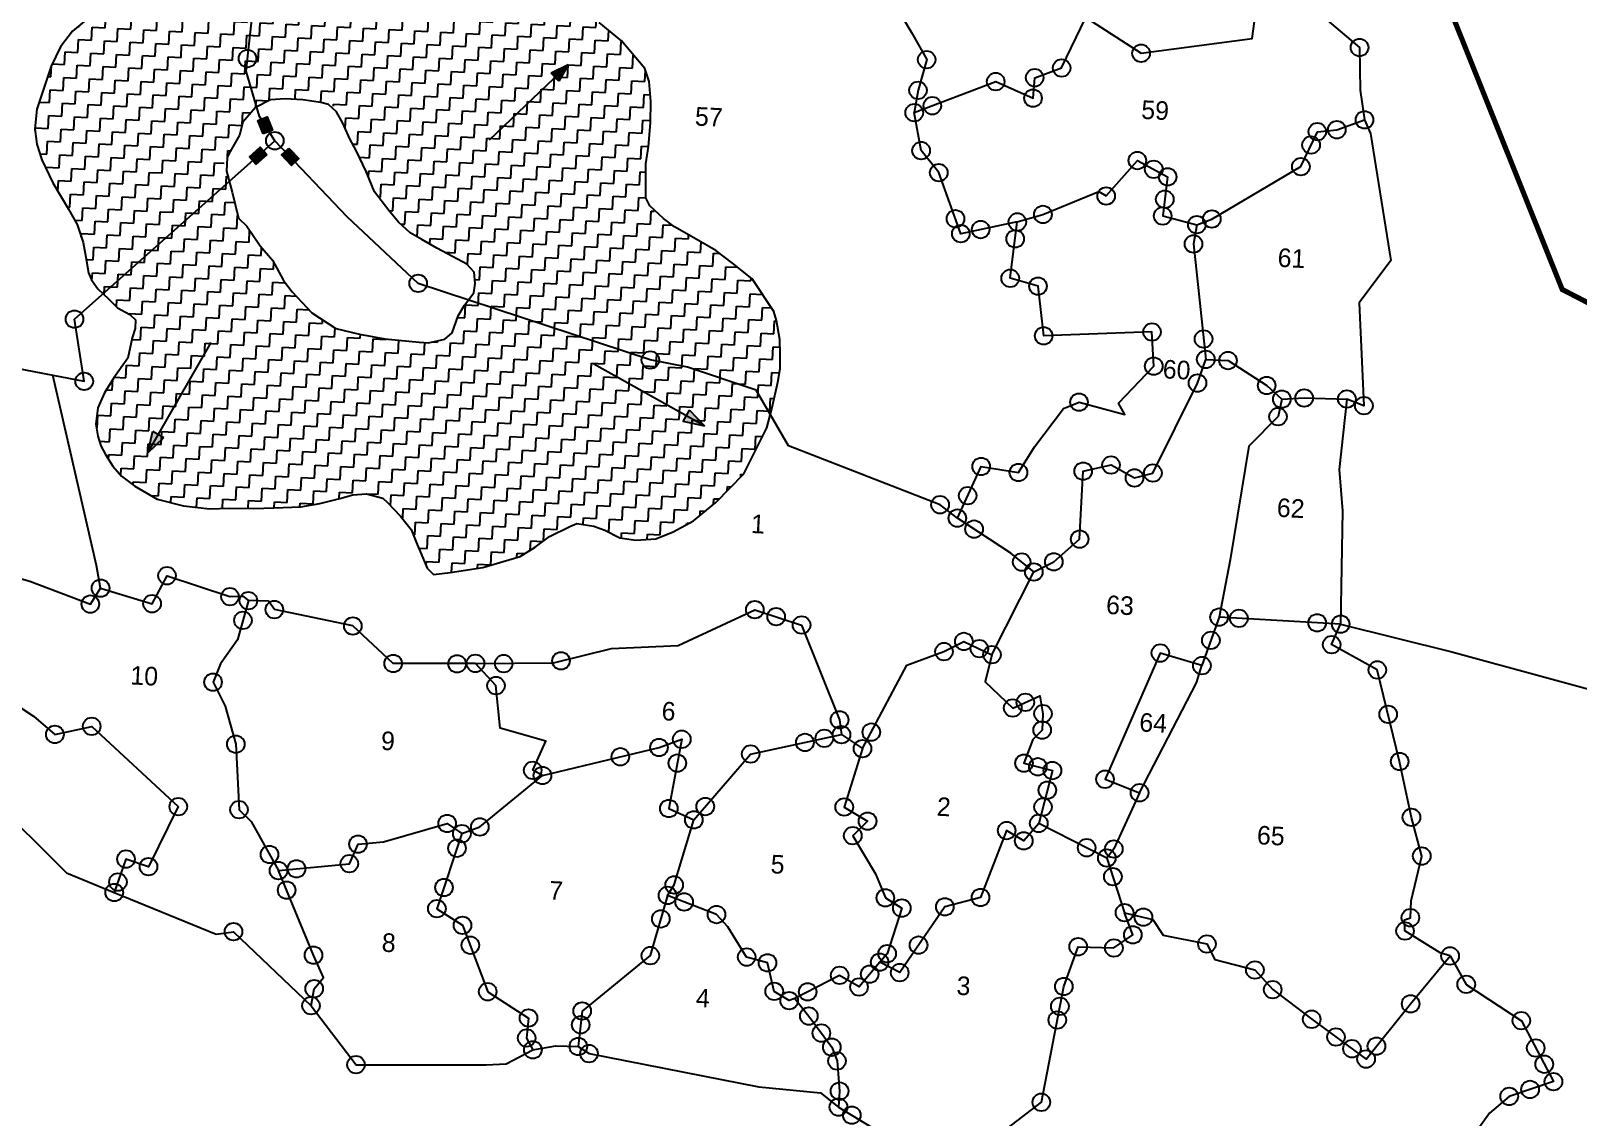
# Model space of a CAD drawing. Header units: metres. Extents: x 284596 to 289983, y 2096119 to 2098982.
# Drawn here: x 285889 to 286500, y 2097691 to 2098120 of the extents above; entities that cross this region are included whole.
import ezdxf
from ezdxf.enums import TextEntityAlignment as Align

# ---------------------------------------------------------------- set-up
doc = ezdxf.new("R2010")
doc.units = ezdxf.units.M
doc.header["$MEASUREMENT"] = 0
doc.linetypes.add('DASHDOT', pattern=[1, 0.5, -0.25, 0, -0.25])
for name, color, linetype in [('POLY_HATCH', 12, 'Continuous'), ('POLY_PARCEL', 6, 'Continuous'), ('POLY_WATER', 4, 'Continuous'), ('SYM_ARROW', 1, 'Continuous'), ('SYM_STONE', 1, 'Continuous'), ('TEXT_PARCEL', 7, 'Continuous'), ('V_BOUND_STREAM_LINE', 7, 'DASHDOT')]:
    doc.layers.add(name, color=color, linetype=linetype)
doc.styles.add('TEXT_MAP', font='KRDEV050.TTF', dxfattribs={"height": 1.8})

# ---------------------------------------------------------------- blocks, each defined once
blk = doc.blocks.new('STONE')
blk.add_circle((0, 0), 0.851)
blk = doc.blocks.new('STONESQUAREFILLED')
blk.add_hatch(color=256).paths.add_polyline_path([(0.7, -0.48), (0.7, 0.48), (-0.7, 0.48), (-0.7, -0.48)])
blk.add_lwpolyline([(-0.7, 0.48), (0.7, 0.48), (0.7, -0.48), (-0.7, -0.48)], close=True)
blk = doc.blocks.new('ARROWASPECT')
h = blk.add_hatch(color=256)
h.paths.add_polyline_path([(2.85, -2.85), (3.72, -1.98), (0, 0)])
h.paths.add_polyline_path([(0, 0), (1.98, -3.72), (2.85, -2.85)])
for points in [[(0, 0), (17.15, -17.15)], [(0, 0), (1.98, -3.72)], [(0, 0), (3.72, -1.98)], [(3.72, -1.98), (1.98, -3.72)]]:
    blk.add_lwpolyline(points)

msp = doc.modelspace()

# ---------------------------------------------------------------- hatches: boundary and pattern name
at = {"layer": 'POLY_HATCH'}
h = msp.add_hatch(dxfattribs=at)
h.set_pattern_fill('ZIGZAG', color=256, scale=40.779795, angle=-2.9511, style=0)
h.set_pattern_definition([(357.0489, (284524.852, 2097228.0404), (5.353151, 4.828278), [5.097474, -5.097474]), (87.0489, (284529.943, 2097227.778), (-4.828278, 5.353151), [5.097474, -5.097474])])
h.paths.add_polyline_path([(286041.2, 2098149.48), (286039.55, 2098157.01), (286039.65, 2098165.47), (286038.56, 2098170.6), (286036.74, 2098174.76), (286031.85, 2098178.39), (286027.21, 2098180.32), (286017.15, 2098182.2), (286003.78, 2098185.59), (286000.05, 2098185.45), (285992.62, 2098185.83), (285973.1, 2098174.99), (285962.6, 2098168.42), (285958.63, 2098163.55), (285952.98, 2098159.1), (285948.9, 2098152.21), (285941.71, 2098144.11), (285934.58, 2098137.04), (285927.95, 2098133.31), (285919.26, 2098129.02), (285911.59, 2098124.68), (285905.57, 2098119.58), (285900.85, 2098113.39), (285897.07, 2098105.8), (285894.26, 2098097.14), (285891.46, 2098088.82), (285890.72, 2098081.08), (285891.42, 2098074.95), (285893.47, 2098068.75), (285897.75, 2098059.73), (285907.27, 2098043.72), (285909.73, 2098036.09), (285910.79, 2098030.29), (285911.83, 2098024.14), (285913.04, 2098021.37), (285915.57, 2098017.85), (285923.91, 2098010.03), (285930.56, 2098006.5), (285930.33, 2098002.2), (285929.13, 2097998.54), (285927.36, 2097990.51), (285921.88, 2097982.66), (285918.19, 2097976.76), (285915.51, 2097970.81), (285914.84, 2097964.41), (285915.61, 2097959.63), (285916.77, 2097955.85), (285918.62, 2097952.37), (285921.44, 2097947.82), (285924.96, 2097943.92), (285930.17, 2097939.93), (285939.05, 2097934.73), (285949.41, 2097932.16), (285959.84, 2097930.95), (285967.64, 2097931.22), (285977.12, 2097931.07), (285985.26, 2097931.33), (285995.78, 2097931.81), (286003.29, 2097933.11), (286011.18, 2097935.07), (286019.73, 2097937.44), (286028.41, 2097935.14), (286038.62, 2097924.53), (286041.74, 2097916.91), (286042.95, 2097914.14), (286045.66, 2097907.57), (286048.24, 2097905.07), (286054.71, 2097905.75), (286067.68, 2097907.79), (286082.46, 2097912.1), (286088.41, 2097915.86), (286094.04, 2097919.97), (286104.54, 2097925.21), (286113.26, 2097923.88), (286121.78, 2097919.56), (286128.16, 2097918.55), (286135.98, 2097919.16), (286142.89, 2097921.85), (286150.9, 2097926.18), (286159.75, 2097933.51), (286170.82, 2097944.78), (286179.89, 2097962.93), (286181.99, 2097970.95), (286184.2, 2097980.99), (286185.16, 2097986.35), (286185.11, 2097992.11), (286185.07, 2097997.87), (286183.77, 2098005.38), (286182.59, 2098008.83), (286174.12, 2098021.79), (286166.31, 2098027.94), (286159.8, 2098033.02), (286151.9, 2098037.49), (286143.35, 2098042.33), (286134.23, 2098049.36), (286132.09, 2098053.74), (286132.03, 2098059.16), (286132.11, 2098067.28), (286133.13, 2098074), (286133.95, 2098083.43), (286134.05, 2098091.89), (286133.44, 2098099.7), (286131.67, 2098104.87), (286122.42, 2098115.84), (286113.65, 2098123.06), (286107.48, 2098128.12), (286100.15, 2098130.53), (286093.13, 2098132.25), (286086.36, 2098132.26), (286076.51, 2098130.06), (286069.99, 2098130.05), (286061.8, 2098130.1), (286050.07, 2098137.07), (286045.63, 2098143.5)])
h.paths.add_polyline_path([(286008.64, 2098090.13), (286012.39, 2098083.27), (286015.12, 2098077.03), (286017.59, 2098072.51), (286021.56, 2098064.18), (286024.88, 2098056.22), (286030.59, 2098048.82), (286034.42, 2098044.22), (286038.94, 2098039.93), (286043.54, 2098037.32), (286049.46, 2098033.97), (286055.72, 2098030.6), (286064.03, 2098026.15), (286064.92, 2098017.36), (286060.49, 2098011.4), (286057.9, 2098007.13), (286054.77, 2097998.36), (286045.58, 2097996.44), (286028.99, 2097998.13), (286018.93, 2098000), (286009.56, 2098002.18), (286000.07, 2098008.42), (285989.98, 2098019.13), (285984.55, 2098029.19), (285979.76, 2098034.85), (285974.4, 2098042.58), (285971.18, 2098045.79), (285968.66, 2098056.07), (285965.52, 2098067.4), (285967.79, 2098072.03), (285971.52, 2098078.6), (285972.79, 2098083.62), (285977.83, 2098089.45), (285983.75, 2098092.53), (285989.52, 2098092.91), (286000.67, 2098092.33)], flags=16)

# ---------------------------------------------------------------- linework, layer by layer
msp.add_lwpolyline([(285911.59, 2098124.68), (285905.57, 2098119.58), (285900.85, 2098113.39), (285897.07, 2098105.8), (285894.26, 2098097.14), (285891.46, 2098088.82), (285890.72, 2098081.08), (285891.42, 2098074.95), (285893.47, 2098068.75), (285897.75, 2098059.73), (285903.98, 2098049.25), (285907.4, 2098043.32), (285909.73, 2098036.09), (285910.79, 2098030.29), (285911.83, 2098024.14), (285913.04, 2098021.37), (285915.57, 2098017.85), (285919.76, 2098013.91), (285923.3, 2098010.35), (285928.25, 2098007.72), (285930.51, 2098005.57), (285930.33, 2098002.2), (285929.13, 2097998.54), (285927.36, 2097990.51), (285921.88, 2097982.66), (285918.19, 2097976.76), (285915.51, 2097970.81), (285914.84, 2097964.41), (285915.61, 2097959.63), (285916.77, 2097955.85), (285918.62, 2097952.37), (285921.44, 2097947.82), (285924.96, 2097943.92), (285930.17, 2097939.93), (285939.05, 2097934.73), (285949.41, 2097932.16), (285959.84, 2097930.95), (285967.64, 2097931.22), (285977.12, 2097931.07), (285985.26, 2097931.33), (285995.78, 2097931.81), (286003.29, 2097933.11), (286011.18, 2097935.07), (286016.34, 2097936.5), (286021.77, 2097936.9), (286028.12, 2097935.22), (286030.06, 2097933.42), (286035.2, 2097928.08), (286039.33, 2097922.79), (286041.74, 2097916.91), (286042.95, 2097914.14), (286045.66, 2097907.57), (286048.24, 2097905.07), (286054.71, 2097905.75), (286067.68, 2097907.79), (286082.46, 2097912.1), (286088.41, 2097915.86), (286094.04, 2097919.97), (286102.03, 2097923.96), (286104.8, 2097925.17), (286111.52, 2097924.15), (286115.84, 2097922.57), (286121.78, 2097919.56), (286128.16, 2097918.55), (286135.98, 2097919.16), (286142.89, 2097921.85), (286150.9, 2097926.18), (286159.75, 2097933.51), (286170.82, 2097944.78), (286179.89, 2097962.93), (286181.99, 2097970.95), (286184.2, 2097980.99), (286185.16, 2097986.35), (286185.11, 2097992.11), (286185.07, 2097997.87), (286183.77, 2098005.38), (286182.59, 2098008.83), (286174.12, 2098021.79), (286166.31, 2098027.94), (286159.8, 2098033.02), (286151.9, 2098037.49), (286143.35, 2098042.33), (286139.11, 2098045.59), (286133.62, 2098050.62), (286132.09, 2098053.74), (286132.03, 2098059.16), (286132.11, 2098067.28), (286133.13, 2098074), (286133.95, 2098083.43), (286134.05, 2098091.89), (286133.44, 2098099.7), (286131.67, 2098104.87), (286122.42, 2098115.84), (286113.65, 2098123.06)], dxfattribs=at)
msp.add_lwpolyline([(285996.62, 2098092.54), (285989.52, 2098092.91), (285983.75, 2098092.53), (285977.83, 2098089.45), (285972.79, 2098083.62), (285971.52, 2098078.6), (285967.79, 2098072.03), (285966.66, 2098069.72), (285966.38, 2098064.31), (285968.66, 2098056.07), (285971.18, 2098045.79), (285974.4, 2098042.58), (285979.76, 2098034.85), (285984.55, 2098029.19), (285988.87, 2098021.18), (285992.36, 2098016.6), (286000.07, 2098008.42), (286009.56, 2098002.18), (286018.93, 2098000), (286028.99, 2097998.13), (286042.47, 2097996.76), (286046.18, 2097996.57), (286052.68, 2097997.92), (286055.53, 2098000.48), (286057.9, 2098007.13), (286060.49, 2098011.4), (286064.13, 2098016.29), (286064.66, 2098019.98), (286064.21, 2098024.41), (286061.33, 2098027.6), (286055.72, 2098030.6), (286049.46, 2098033.97), (286043.54, 2098037.32), (286038.94, 2098039.93), (286034.42, 2098044.22), (286030.59, 2098048.82), (286024.88, 2098056.22), (286021.56, 2098064.18), (286017.59, 2098072.51), (286015.12, 2098077.03), (286012.39, 2098083.27), (286009.91, 2098087.79), (286006.68, 2098090.67), (286003.67, 2098091.5)], close=True, dxfattribs=at)
at = {"layer": 'POLY_PARCEL'}
for points in [[(286204.85, 2098204.76), (286200.96, 2098174.34), (286193.77, 2098174.48), (286194.42, 2098151.02), (286210.55, 2098130.93), (286230.04, 2098130.85), (286237.1, 2098119.12), (286243.04, 2098108.38), (286239.63, 2098096.26), (286238.13, 2098087.44)], [(286238.13, 2098087.44), (286270.32, 2098099.7), (286285.07, 2098093.14), (286285.72, 2098101.22), (286296.36, 2098105.08), (286305.97, 2098125), (286327.76, 2098110.89), (286371.69, 2098116.74), (286373.54, 2098130.1), (286385.05, 2098137.81)], [(285985.5, 2098076.34), (285979.49, 2098085.93), (285974.15, 2098103.83), (285977.13, 2098130.13)], [(285830.84, 2098118.66), (285833.44, 2098101.59), (285857.34, 2097991.47), (285897.79, 2097983.71)], [(286278.84, 2098044.27), (286256.55, 2098039.62), (286247.82, 2098063.74), (286240.84, 2098072.45), (286238.13, 2098087.44)], [(286349.79, 2098043.17), (286355.71, 2098045.42), (286390.89, 2098066.11), (286397.4, 2098079.92), (286405.1, 2098080.68), (286416.03, 2098084.59)], [(285897.79, 2097983.71), (285910.19, 2097981.33), (285906.36, 2098005.88), (285985.5, 2098076.34)], [(286255.16, 2097927.29), (286248.33, 2097932.58), (286188.49, 2097955.85), (286175.7, 2097977.85), (286148.55, 2097986.91), (286133.85, 2097989.75), (286042.12, 2098020), (286014.12, 2098046.33), (285985.5, 2098076.34)], [(286278.84, 2098044.27), (286288.97, 2098047.23), (286311.02, 2098056.3), (286313.94, 2098054.53), (286326.27, 2098068.51), (286338.24, 2098062.09), (286336.28, 2098046.65), (286349.79, 2098043.17)], [(286255.16, 2097927.29), (286264.57, 2097947.68), (286279.29, 2097945.3), (286285.62, 2097955.41), (286297.08, 2097970.6), (286303.24, 2097973.07), (286321.32, 2097968.19), (286318.77, 2097972.73), (286332.75, 2097987.32), (286332.05, 2098000.81), (286289.27, 2097999.3), (286287.03, 2098018.91), (286276.06, 2098022.02), (286278.84, 2098044.27)], [(286349.79, 2098043.17), (286348.47, 2098035.58), (286353.31, 2097989.97)], [(286285.39, 2097906.01), (286293.26, 2097910.02), (286303.47, 2097919), (286304.85, 2097945.84), (286315.88, 2097948.29), (286325.13, 2097943.17), (286332.43, 2097945.11), (286350.04, 2097980.63), (286353.31, 2097989.97)], [(286353.31, 2097989.97), (286362.1, 2097989.52), (286377.37, 2097979.68), (286383.36, 2097974.27)], [(285916.66, 2097899.62), (285915.01, 2097908.64), (285897.79, 2097983.71)], [(286383.36, 2097974.27), (286381.85, 2097967.39), (286370.34, 2097955.69), (286362.92, 2097910.83), (286358.58, 2097888.19)], [(286383.36, 2097974.27), (286392.2, 2097974.74), (286409.07, 2097974.32)], [(286285.39, 2097906.01), (286276.26, 2097913.44), (286255.16, 2097927.29)], [(285879.34, 2097905.02), (285888.73, 2097902.45), (285912.62, 2097893.33), (285916.66, 2097899.62)], [(285916.66, 2097899.62), (285937, 2097893.47), (285942.91, 2097904.53), (285967.78, 2097896.29), (285972.89, 2097896.49), (285975.05, 2097894.71)], [(286268.84, 2097873.36), (286285.39, 2097906.01)], [(285864.57, 2097896.99), (285850.65, 2097875.19), (285890.15, 2097849.02), (285898.6, 2097841.86), (285913.15, 2097845.05), (285947.35, 2097813.34), (285935.59, 2097789.61), (285926.69, 2097792.62), (285922.06, 2097779.43)], [(285975.05, 2097894.71), (285970.76, 2097879.16), (285964.01, 2097869.76), (285961.09, 2097862.49), (285965.93, 2097852.96), (285970.07, 2097837.99), (285971.36, 2097812.14), (285976.12, 2097807.43), (285986.95, 2097788.08)], [(286064.74, 2097869.91), (286032.28, 2097869.86), (286016.3, 2097884.7), (285985.31, 2097891.17), (285982.93, 2097894.54), (285975.05, 2097894.71)], [(286064.74, 2097869.91), (286095.59, 2097870.2), (286118.55, 2097875.73), (286144.85, 2097877.01), (286144.85, 2097877.01), (286175.13, 2097891.13), (286193.62, 2097885.07), (286208.63, 2097847.64), (286209.39, 2097841.77)], [(286358.58, 2097888.19), (286351.79, 2097869.05)], [(286406.6, 2097885.42), (286358.58, 2097888.19)], [(286449.83, 2097754.38), (286445.97, 2097755.62), (286432.02, 2097764.23), (286431.78, 2097768.65), (286434.15, 2097769.46), (286434.49, 2097776.17), (286438.65, 2097793.81), (286434.57, 2097809.1), (286429.9, 2097831.15), (286421.09, 2097867.33), (286403.04, 2097877.31), (286406.6, 2097885.42)], [(286217.69, 2097836.24), (286235.17, 2097869.21), (286249.87, 2097874.57), (286257.74, 2097878.58), (286268.84, 2097873.36)], [(286268.84, 2097873.36), (286266.2, 2097862.6), (286277.04, 2097852.29), (286287.73, 2097857.08), (286288.99, 2097850.05), (286288.66, 2097843.58), (286284.98, 2097839.82), (286281.48, 2097830.49), (286292.71, 2097827.59), (286287.31, 2097806.72)], [(286351.79, 2097869.05), (286335.34, 2097873.99), (286313.51, 2097824.16), (286327.16, 2097818.82)], [(286091.23, 2097825.62), (286087.39, 2097827.68), (286092.63, 2097839.24), (286074.56, 2097844.35), (286072.87, 2097861.14), (286064.74, 2097869.91)], [(286327.16, 2097818.82), (286349.58, 2097862.2), (286351.79, 2097869.05)], [(286091.23, 2097825.62), (286137.29, 2097836.71), (286146.27, 2097839.95), (286141.15, 2097812.61), (286151.03, 2097808.13)], [(286151.03, 2097808.13), (286173.49, 2097834.11), (286209.39, 2097841.77)], [(286209.39, 2097841.77), (286217.69, 2097836.24)], [(286217.69, 2097836.24), (286210.47, 2097813.18), (286219.69, 2097807.6), (286213.83, 2097801.87), (286222.8, 2097786.8), (286226.72, 2097777.31), (286233.24, 2097773.27), (286227.44, 2097755.24), (286224.48, 2097751.91)], [(286059.42, 2097802.67), (286066.51, 2097805.32), (286091.23, 2097825.62)], [(286327.16, 2097818.82), (286316.96, 2097796.61), (286314.22, 2097793.04)], [(285986.95, 2097788.08), (286014.94, 2097790.81), (286018.36, 2097798.53), (286028.38, 2097799.4), (286053.59, 2097806.69), (286059.42, 2097802.67)], [(286140.67, 2097778.27), (286143.26, 2097782.42), (286151.03, 2097808.13)], [(286287.31, 2097806.72), (286281.39, 2097799.83), (286274.64, 2097803.89), (286264.32, 2097777.46), (286250.21, 2097773.78), (286232.39, 2097747.79), (286224.48, 2097751.91)], [(286314.22, 2097793.04), (286287.31, 2097806.72)], [(286059.42, 2097802.67), (286049.53, 2097773.02), (286059.64, 2097766.47), (286069.61, 2097740.23), (286085.74, 2097729.85), (286084.99, 2097721.96), (286087.46, 2097717.3)], [(285999.8, 2097734.72), (286001.03, 2097741.42), (286004.74, 2097745.87), (286000.78, 2097754.66), (285986.95, 2097788.08)], [(286314.22, 2097793.04), (286321.22, 2097771.45)], [(286140.67, 2097778.27), (286133.85, 2097754.51), (286106.93, 2097732.61), (286105.39, 2097718.62)], [(286164.5, 2097765.83), (286159.99, 2097770.71), (286140.67, 2097778.27)], [(286261.23, 2097675.87), (286288.35, 2097696.59), (286297.21, 2097742.3), (286302.89, 2097758.01), (286317.02, 2097757.51), (286324.48, 2097762.7), (286321.22, 2097771.45)], [(286321.22, 2097771.45), (286332.45, 2097768.78), (286336.54, 2097762.54), (286353.77, 2097759.1), (286356.93, 2097752.91), (286372.73, 2097748.84), (286379.76, 2097741.06), (286395.17, 2097729.36), (286416.64, 2097713.64), (286434.24, 2097735.46), (286449.83, 2097754.38)], [(286190.97, 2097737.6), (286188.72, 2097736.71), (286182.81, 2097740.37), (286180.14, 2097751.64), (286171.9, 2097753.92), (286164.5, 2097765.83)], [(286224.48, 2097751.91), (286216.32, 2097742.12), (286208.66, 2097746.69), (286190.97, 2097737.6)], [(286449.83, 2097754.38), (286456.22, 2097743.15), (286477.99, 2097728.8), (286490.67, 2097704.72), (286473.2, 2097698.89), (286465.43, 2097692.33), (286455.54, 2097678.41)], [(286190.97, 2097737.6), (286196.46, 2097730.62), (286205.58, 2097718.32), (286207.62, 2097712.88), (286208.63, 2097700.99), (286208.18, 2097694.68)]]:
    msp.add_lwpolyline(points, dxfattribs=at)
at = {"layer": 'POLY_WATER'}
for points in [[(286385.05, 2098137.81), (286414.07, 2098113.14), (286414.26, 2098096.27), (286416.03, 2098084.59)], [(286416.03, 2098084.59), (286418.38, 2098079.2), (286426.39, 2098029.1), (286413.93, 2098012.36), (286415.79, 2097971.7), (286409.07, 2097974.32)], [(286409.07, 2097974.32), (286406.06, 2097946.55), (286407.32, 2097930.16), (286406.6, 2097885.42)], [(286406.6, 2097885.42), (286450.56, 2097874.46), (286642.95, 2097822.05), (286852.81, 2097765.11)], [(285756.83, 2097855.25), (285775.76, 2097844.53), (285801.99, 2097831.86), (285832.64, 2097838.71), (285872.65, 2097817.41), (285903.23, 2097787.13), (285922.06, 2097779.43)], [(285922.06, 2097779.43), (285962.26, 2097762.99), (285969.17, 2097763.95), (285999.8, 2097734.72)], [(285999.8, 2097734.72), (286017.57, 2097711.41), (286068.95, 2097711.4), (286076.88, 2097711.78), (286087.46, 2097717.3)], [(286087.46, 2097717.3), (286096.52, 2097718.84)], [(286096.52, 2097718.84), (286105.39, 2097718.62), (286105.39, 2097718.62)], [(286105.39, 2097718.62), (286109.64, 2097715.81), (286176.71, 2097702.62), (286201.09, 2097700.31), (286208.18, 2097694.68)], [(286208.18, 2097694.68), (286231.94, 2097680.28), (286252.03, 2097676.35), (286261.23, 2097675.87)]]:
    msp.add_lwpolyline(points, dxfattribs=at)
at = {"layer": 'V_BOUND_STREAM_LINE', "ltscale": 10, "const_width": 2.04, "flags": 128}
msp.add_lwpolyline([(286854.06, 2097832.33), (286494.14, 2098017.59), (286416.4, 2098211.59), (286293.62, 2098326.61), (285954.83, 2098382.46)], dxfattribs=at)

# ---------------------------------------------------------------- block references
at = {"layer": 'SYM_ARROW'}
for p, xscale, yscale, zscale, rotation in [((286101.4, 2098106.36), 1.779373568399369, 1.779373568399369, 1.779373568399369, 268.6067124703879), ((285935.32, 2097953.1), 2.072013503185221, 2.072013503185221, 2.072013503185221, 105.2142693383564), ((286155.43, 2097963.61), 2.072013503185221, 2.072013503185221, 2.072013503185221, 195.9140413734875)]:
    msp.add_blockref('ARROWASPECT', p, dxfattribs=dict(at, xscale=xscale, yscale=yscale, zscale=zscale, rotation=rotation))
at = {"layer": 'SYM_STONE'}
for name, p, xscale, yscale, zscale, rotation in [('STONE', (285974.71, 2098108.8), 4.077979497777424, 4.077979497777424, 4.077979497777424, 357.0488995462871), ('STONE', (286243.04, 2098108.38), 4.077979497777424, 4.077979497777424, 4.077979497777424, 357.0488995462871), ('STONE', (286327.76, 2098110.89), 4.077979497777424, 4.077979497777424, 4.077979497777424, 357.0488995462871), ('STONE', (286414.07, 2098113.14), 4.077979497777424, 4.077979497777424, 4.077979497777424, 357.0488995462871), ('STONE', (286285.72, 2098101.22), 4.077979497777424, 4.077979497777424, 4.077979497777424, 357.0488995462871), ('STONE', (286296.36, 2098105.08), 4.077979497777424, 4.077979497777424, 4.077979497777424, 357.0488995462871), ('STONE', (286239.63, 2098096.26), 4.077979497777424, 4.077979497777424, 4.077979497777424, 357.0488995462871), ('STONE', (286270.32, 2098099.7), 4.077979497777424, 4.077979497777424, 4.077979497777424, 357.0488995462871), ('STONE', (286245.27, 2098090.16), 4.077979497777424, 4.077979497777424, 4.077979497777424, 357.0488995462871), ('STONE', (286285.07, 2098093.14), 4.077979497777424, 4.077979497777424, 4.077979497777424, 357.0488995462871), ('STONE', (286238.13, 2098087.44), 4.077979497777424, 4.077979497777424, 4.077979497777424, 357.0488995462871), ('STONE', (286416.03, 2098084.59), 4.077979497777424, 4.077979497777424, 4.077979497777424, 357.0488995462871), ('STONESQUAREFILLED', (285981.68, 2098082.43), 4.077979497777423, 4.077979497777423, 4.077979497777423, 112.2264343483103), ('STONE', (286397.4, 2098079.92), 4.077979497777424, 4.077979497777424, 4.077979497777424, 357.0488995462871), ('STONE', (286405.1, 2098080.68), 4.077979497777424, 4.077979497777424, 4.077979497777424, 357.0488995462871), ('STONE', (285985.5, 2098076.34), 4.077979497777424, 4.077979497777424, 4.077979497777424, 357.0488995462871), ('STONE', (286240.84, 2098072.45), 4.077979497777424, 4.077979497777424, 4.077979497777424, 357.0488995462871), ('STONE', (286394.91, 2098074.64), 4.077979497777424, 4.077979497777424, 4.077979497777424, 357.0488995462871), ('STONESQUAREFILLED', (285978.88, 2098070.45), 4.077979497777423, 4.077979497777423, 4.077979497777423, 221.67727156091), ('STONESQUAREFILLED', (285991.53, 2098070.01), 4.077979497777423, 4.077979497777423, 4.077979497777423, 313.6432025322395), ('STONE', (286326.27, 2098068.51), 4.077979497777424, 4.077979497777424, 4.077979497777424, 357.0488995462871), ('STONE', (286332.75, 2098065.03), 4.077979497777424, 4.077979497777424, 4.077979497777424, 357.0488995462871), ('STONE', (286390.89, 2098066.11), 4.077979497777424, 4.077979497777424, 4.077979497777424, 357.0488995462871), ('STONE', (286247.82, 2098063.74), 4.077979497777424, 4.077979497777424, 4.077979497777424, 357.0488995462871), ('STONE', (286338.24, 2098062.09), 4.077979497777424, 4.077979497777424, 4.077979497777424, 357.0488995462871), ('STONE', (286313.94, 2098054.53), 4.077979497777424, 4.077979497777424, 4.077979497777424, 357.0488995462871), ('STONE', (286337.11, 2098053.23), 4.077979497777424, 4.077979497777424, 4.077979497777424, 357.0488995462871), ('STONE', (286288.97, 2098047.23), 4.077979497777424, 4.077979497777424, 4.077979497777424, 357.0488995462871), ('STONE', (286336.28, 2098046.65), 4.077979497777424, 4.077979497777424, 4.077979497777424, 357.0488995462871), ('STONE', (286254.41, 2098045.52), 4.077979497777424, 4.077979497777424, 4.077979497777424, 357.0488995462871), ('STONE', (286264.37, 2098041.26), 4.077979497777424, 4.077979497777424, 4.077979497777424, 357.0488995462871), ('STONE', (286278.84, 2098044.27), 4.077979497777424, 4.077979497777424, 4.077979497777424, 357.0488995462871), ('STONE', (286349.79, 2098043.17), 4.077979497777424, 4.077979497777424, 4.077979497777424, 357.0488995462871), ('STONE', (286355.71, 2098045.42), 4.077979497777424, 4.077979497777424, 4.077979497777424, 357.0488995462871), ('STONE', (286256.55, 2098039.62), 4.077979497777424, 4.077979497777424, 4.077979497777424, 357.0488995462871), ('STONE', (286278, 2098037.61), 4.077979497777424, 4.077979497777424, 4.077979497777424, 357.0488995462871), ('STONE', (286348.47, 2098035.58), 4.077979497777424, 4.077979497777424, 4.077979497777424, 357.0488995462871), ('STONE', (286276.06, 2098022.02), 4.077979497777424, 4.077979497777424, 4.077979497777424, 357.0488995462871), ('STONE', (286042.12, 2098020), 4.077979497777424, 4.077979497777424, 4.077979497777424, 357.0488995462871), ('STONE', (286287.03, 2098018.91), 4.077979497777424, 4.077979497777424, 4.077979497777424, 357.0488995462871), ('STONE', (285906.36, 2098005.88), 4.077979497777424, 4.077979497777424, 4.077979497777424, 357.0488995462871), ('STONE', (286289.27, 2097999.3), 4.077979497777424, 4.077979497777424, 4.077979497777424, 357.0488995462871), ('STONE', (286332.05, 2098000.81), 4.077979497777424, 4.077979497777424, 4.077979497777424, 357.0488995462871), ('STONE', (286352.45, 2097998.05), 4.077979497777424, 4.077979497777424, 4.077979497777424, 357.0488995462871), ('STONE', (286133.85, 2097989.75), 4.077979497777424, 4.077979497777424, 4.077979497777424, 357.0488995462871), ('STONE', (286332.75, 2097987.32), 4.077979497777424, 4.077979497777424, 4.077979497777424, 357.0488995462871), ('STONE', (286353.31, 2097989.97), 4.077979497777424, 4.077979497777424, 4.077979497777424, 357.0488995462871), ('STONE', (286362.1, 2097989.52), 4.077979497777424, 4.077979497777424, 4.077979497777424, 357.0488995462871), ('STONE', (285910.19, 2097981.33), 4.077979497777424, 4.077979497777424, 4.077979497777424, 357.0488995462871), ('STONE', (286350.04, 2097980.63), 4.077979497777424, 4.077979497777424, 4.077979497777424, 357.0488995462871), ('STONE', (286377.37, 2097979.68), 4.077979497777424, 4.077979497777424, 4.077979497777424, 357.0488995462871), ('STONE', (286303.24, 2097973.07), 4.077979497777424, 4.077979497777424, 4.077979497777424, 357.0488995462871), ('STONE', (286383.36, 2097974.27), 4.077979497777424, 4.077979497777424, 4.077979497777424, 357.0488995462871), ('STONE', (286392.2, 2097974.74), 4.077979497777424, 4.077979497777424, 4.077979497777424, 357.0488995462871), ('STONE', (286409.07, 2097974.32), 4.077979497777424, 4.077979497777424, 4.077979497777424, 357.0488995462871), ('STONE', (286381.85, 2097967.39), 4.077979497777424, 4.077979497777424, 4.077979497777424, 357.0488995462871), ('STONE', (286415.79, 2097971.7), 4.077979497777424, 4.077979497777424, 4.077979497777424, 357.0488995462871), ('STONE', (286264.57, 2097947.68), 4.077979497777424, 4.077979497777424, 4.077979497777424, 357.0488995462871), ('STONE', (286279.29, 2097945.3), 4.077979497777424, 4.077979497777424, 4.077979497777424, 357.0488995462871), ('STONE', (286304.85, 2097945.84), 4.077979497777424, 4.077979497777424, 4.077979497777424, 357.0488995462871), ('STONE', (286315.88, 2097948.29), 4.077979497777424, 4.077979497777424, 4.077979497777424, 357.0488995462871), ('STONE', (286325.13, 2097943.17), 4.077979497777424, 4.077979497777424, 4.077979497777424, 357.0488995462871), ('STONE', (286332.43, 2097945.11), 4.077979497777424, 4.077979497777424, 4.077979497777424, 357.0488995462871), ('STONE', (286259.25, 2097936.16), 4.077979497777424, 4.077979497777424, 4.077979497777424, 357.0488995462871), ('STONE', (286248.33, 2097932.58), 4.077979497777424, 4.077979497777424, 4.077979497777424, 357.0488995462871), ('STONE', (286255.16, 2097927.29), 4.077979497777424, 4.077979497777424, 4.077979497777424, 357.0488995462871), ('STONE', (286261.77, 2097922.95), 4.077979497777424, 4.077979497777424, 4.077979497777424, 357.0488995462871), ('STONE', (286303.47, 2097919), 4.077979497777424, 4.077979497777424, 4.077979497777424, 357.0488995462871), ('STONE', (286280.58, 2097909.93), 4.077979497777424, 4.077979497777424, 4.077979497777424, 357.0488995462871), ('STONE', (286285.39, 2097906.01), 4.077979497777424, 4.077979497777424, 4.077979497777424, 357.0488995462871), ('STONE', (286293.26, 2097910.02), 4.077979497777424, 4.077979497777424, 4.077979497777424, 357.0488995462871), ('STONE', (285916.66, 2097899.62), 4.077979497777424, 4.077979497777424, 4.077979497777424, 357.0488995462871), ('STONE', (285942.91, 2097904.53), 4.077979497777424, 4.077979497777424, 4.077979497777424, 357.0488995462871), ('STONE', (285912.62, 2097893.33), 4.077979497777424, 4.077979497777424, 4.077979497777424, 357.0488995462871), ('STONE', (285937, 2097893.47), 4.077979497777424, 4.077979497777424, 4.077979497777424, 357.0488995462871), ('STONE', (285967.78, 2097896.29), 4.077979497777424, 4.077979497777424, 4.077979497777424, 357.0488995462871), ('STONE', (285975.05, 2097894.71), 4.077979497777424, 4.077979497777424, 4.077979497777424, 357.0488995462871), ('STONE', (285985.31, 2097891.17), 4.077979497777424, 4.077979497777424, 4.077979497777424, 357.0488995462871), ('STONE', (286175.13, 2097891.13), 4.077979497777424, 4.077979497777424, 4.077979497777424, 357.0488995462871), ('STONE', (286183.57, 2097888.36), 4.077979497777424, 4.077979497777424, 4.077979497777424, 357.0488995462871), ('STONE', (286358.58, 2097888.19), 4.077979497777424, 4.077979497777424, 4.077979497777424, 357.0488995462871), ('STONE', (286366.41, 2097887.73), 4.077979497777424, 4.077979497777424, 4.077979497777424, 357.0488995462871), ('STONE', (285972.9, 2097886.92), 4.077979497777424, 4.077979497777424, 4.077979497777424, 357.0488995462871), ('STONE', (286016.3, 2097884.7), 4.077979497777424, 4.077979497777424, 4.077979497777424, 357.0488995462871), ('STONE', (286193.62, 2097885.07), 4.077979497777424, 4.077979497777424, 4.077979497777424, 357.0488995462871), ('STONE', (286397.32, 2097885.95), 4.077979497777424, 4.077979497777424, 4.077979497777424, 357.0488995462871), ('STONE', (286406.6, 2097885.42), 4.077979497777424, 4.077979497777424, 4.077979497777424, 357.0488995462871), ('STONE', (286257.74, 2097878.58), 4.077979497777424, 4.077979497777424, 4.077979497777424, 357.0488995462871), ('STONE', (286263.85, 2097875.71), 4.077979497777424, 4.077979497777424, 4.077979497777424, 357.0488995462871), ('STONE', (286355.34, 2097879.04), 4.077979497777424, 4.077979497777424, 4.077979497777424, 357.0488995462871), ('STONE', (286403.04, 2097877.31), 4.077979497777424, 4.077979497777424, 4.077979497777424, 357.0488995462871), ('STONE', (286032.28, 2097869.86), 4.077979497777424, 4.077979497777424, 4.077979497777424, 357.0488995462871), ('STONE', (286057.51, 2097869.75), 4.077979497777424, 4.077979497777424, 4.077979497777424, 357.0488995462871), ('STONE', (286064.74, 2097869.91), 4.077979497777424, 4.077979497777424, 4.077979497777424, 357.0488995462871), ('STONE', (286075.92, 2097869.84), 4.077979497777424, 4.077979497777424, 4.077979497777424, 357.0488995462871), ('STONE', (286098.58, 2097870.92), 4.077979497777424, 4.077979497777424, 4.077979497777424, 357.0488995462871), ('STONE', (286249.87, 2097874.57), 4.077979497777424, 4.077979497777424, 4.077979497777424, 357.0488995462871), ('STONE', (286268.84, 2097873.36), 4.077979497777424, 4.077979497777424, 4.077979497777424, 357.0488995462871), ('STONE', (286335.34, 2097873.99), 4.077979497777424, 4.077979497777424, 4.077979497777424, 357.0488995462871), ('STONE', (286351.79, 2097869.05), 4.077979497777424, 4.077979497777424, 4.077979497777424, 357.0488995462871), ('STONE', (286421.09, 2097867.33), 4.077979497777424, 4.077979497777424, 4.077979497777424, 357.0488995462871), ('STONE', (285961.09, 2097862.49), 4.077979497777424, 4.077979497777424, 4.077979497777424, 357.0488995462871), ('STONE', (286072.87, 2097861.14), 4.077979497777424, 4.077979497777424, 4.077979497777424, 357.0488995462871), ('STONE', (286277.04, 2097852.29), 4.077979497777424, 4.077979497777424, 4.077979497777424, 357.0488995462871), ('STONE', (286282.02, 2097854.52), 4.077979497777424, 4.077979497777424, 4.077979497777424, 357.0488995462871), ('STONE', (285913.15, 2097845.05), 4.077979497777424, 4.077979497777424, 4.077979497777424, 357.0488995462871), ('STONE', (286208.63, 2097847.64), 4.077979497777424, 4.077979497777424, 4.077979497777424, 357.0488995462871), ('STONE', (286288.99, 2097850.05), 4.077979497777424, 4.077979497777424, 4.077979497777424, 357.0488995462871), ('STONE', (286425.36, 2097849.81), 4.077979497777424, 4.077979497777424, 4.077979497777424, 357.0488995462871), ('STONE', (285898.6, 2097841.86), 4.077979497777424, 4.077979497777424, 4.077979497777424, 357.0488995462871), ('STONE', (286146.27, 2097839.95), 4.077979497777424, 4.077979497777424, 4.077979497777424, 357.0488995462871), ('STONE', (286194.94, 2097838.69), 4.077979497777424, 4.077979497777424, 4.077979497777424, 357.0488995462871), ('STONE', (286202.58, 2097840.32), 4.077979497777424, 4.077979497777424, 4.077979497777424, 357.0488995462871), ('STONE', (286209.39, 2097841.77), 4.077979497777424, 4.077979497777424, 4.077979497777424, 357.0488995462871), ('STONE', (286221.15, 2097842.77), 4.077979497777424, 4.077979497777424, 4.077979497777424, 357.0488995462871), ('STONE', (286288.66, 2097843.58), 4.077979497777424, 4.077979497777424, 4.077979497777424, 357.0488995462871), ('STONE', (285970.07, 2097837.99), 4.077979497777424, 4.077979497777424, 4.077979497777424, 357.0488995462871), ('STONE', (286121.99, 2097833.03), 4.077979497777424, 4.077979497777424, 4.077979497777424, 357.0488995462871), ('STONE', (286137.29, 2097836.71), 4.077979497777424, 4.077979497777424, 4.077979497777424, 357.0488995462871), ('STONE', (286173.49, 2097834.11), 4.077979497777424, 4.077979497777424, 4.077979497777424, 357.0488995462871), ('STONE', (286217.69, 2097836.24), 4.077979497777424, 4.077979497777424, 4.077979497777424, 357.0488995462871), ('STONE', (286087.39, 2097827.68), 4.077979497777424, 4.077979497777424, 4.077979497777424, 357.0488995462871), ('STONE', (286144.51, 2097830.53), 4.077979497777424, 4.077979497777424, 4.077979497777424, 357.0488995462871), ('STONE', (286281.48, 2097830.49), 4.077979497777424, 4.077979497777424, 4.077979497777424, 357.0488995462871), ('STONE', (286286.94, 2097829.08), 4.077979497777424, 4.077979497777424, 4.077979497777424, 357.0488995462871), ('STONE', (286292.71, 2097827.59), 4.077979497777424, 4.077979497777424, 4.077979497777424, 357.0488995462871), ('STONE', (286429.9, 2097831.15), 4.077979497777424, 4.077979497777424, 4.077979497777424, 357.0488995462871), ('STONE', (286091.23, 2097825.62), 4.077979497777424, 4.077979497777424, 4.077979497777424, 357.0488995462871), ('STONE', (286313.51, 2097824.16), 4.077979497777424, 4.077979497777424, 4.077979497777424, 357.0488995462871), ('STONE', (286290.7, 2097819.84), 4.077979497777424, 4.077979497777424, 4.077979497777424, 357.0488995462871), ('STONE', (286327.16, 2097818.82), 4.077979497777424, 4.077979497777424, 4.077979497777424, 357.0488995462871), ('STONE', (285947.35, 2097813.34), 4.077979497777424, 4.077979497777424, 4.077979497777424, 357.0488995462871), ('STONE', (285971.36, 2097812.14), 4.077979497777424, 4.077979497777424, 4.077979497777424, 357.0488995462871), ('STONE', (286141.15, 2097812.61), 4.077979497777424, 4.077979497777424, 4.077979497777424, 357.0488995462871), ('STONE', (286151.03, 2097808.13), 4.077979497777424, 4.077979497777424, 4.077979497777424, 357.0488995462871), ('STONE', (286155.56, 2097813.37), 4.077979497777424, 4.077979497777424, 4.077979497777424, 357.0488995462871), ('STONE', (286210.47, 2097813.18), 4.077979497777424, 4.077979497777424, 4.077979497777424, 357.0488995462871), ('STONE', (286288.99, 2097813.22), 4.077979497777424, 4.077979497777424, 4.077979497777424, 357.0488995462871), ('STONE', (286434.57, 2097809.1), 4.077979497777424, 4.077979497777424, 4.077979497777424, 357.0488995462871), ('STONE', (286053.59, 2097806.69), 4.077979497777424, 4.077979497777424, 4.077979497777424, 357.0488995462871), ('STONE', (286059.42, 2097802.67), 4.077979497777424, 4.077979497777424, 4.077979497777424, 357.0488995462871), ('STONE', (286066.51, 2097805.32), 4.077979497777424, 4.077979497777424, 4.077979497777424, 357.0488995462871), ('STONE', (286213.83, 2097801.87), 4.077979497777424, 4.077979497777424, 4.077979497777424, 357.0488995462871), ('STONE', (286219.69, 2097807.6), 4.077979497777424, 4.077979497777424, 4.077979497777424, 357.0488995462871), ('STONE', (286274.64, 2097803.89), 4.077979497777424, 4.077979497777424, 4.077979497777424, 357.0488995462871), ('STONE', (286287.31, 2097806.72), 4.077979497777424, 4.077979497777424, 4.077979497777424, 357.0488995462871), ('STONE', (286018.36, 2097798.53), 4.077979497777424, 4.077979497777424, 4.077979497777424, 357.0488995462871), ('STONE', (286057.49, 2097796.91), 4.077979497777424, 4.077979497777424, 4.077979497777424, 357.0488995462871), ('STONE', (286281.39, 2097799.83), 4.077979497777424, 4.077979497777424, 4.077979497777424, 357.0488995462871), ('STONE', (286306.23, 2097797.1), 4.077979497777424, 4.077979497777424, 4.077979497777424, 357.0488995462871), ('STONE', (286316.96, 2097796.61), 4.077979497777424, 4.077979497777424, 4.077979497777424, 357.0488995462871), ('STONE', (285926.69, 2097792.62), 4.077979497777424, 4.077979497777424, 4.077979497777424, 357.0488995462871), ('STONE', (285935.59, 2097789.61), 4.077979497777424, 4.077979497777424, 4.077979497777424, 357.0488995462871), ('STONE', (285983.4, 2097794.42), 4.077979497777424, 4.077979497777424, 4.077979497777424, 357.0488995462871), ('STONE', (286014.94, 2097790.81), 4.077979497777424, 4.077979497777424, 4.077979497777424, 357.0488995462871), ('STONE', (286314.22, 2097793.04), 4.077979497777424, 4.077979497777424, 4.077979497777424, 357.0488995462871), ('STONE', (286438.65, 2097793.81), 4.077979497777424, 4.077979497777424, 4.077979497777424, 357.0488995462871), ('STONE', (285923.51, 2097783.54), 4.077979497777424, 4.077979497777424, 4.077979497777424, 357.0488995462871), ('STONE', (285986.95, 2097788.08), 4.077979497777424, 4.077979497777424, 4.077979497777424, 357.0488995462871), ('STONE', (285994.06, 2097788.77), 4.077979497777424, 4.077979497777424, 4.077979497777424, 357.0488995462871), ('STONE', (286316.61, 2097785.69), 4.077979497777424, 4.077979497777424, 4.077979497777424, 357.0488995462871), ('STONE', (285922.06, 2097779.43), 4.077979497777424, 4.077979497777424, 4.077979497777424, 357.0488995462871), ('STONE', (285990.15, 2097780.35), 4.077979497777424, 4.077979497777424, 4.077979497777424, 357.0488995462871), ('STONE', (286052.32, 2097781.39), 4.077979497777424, 4.077979497777424, 4.077979497777424, 357.0488995462871), ('STONE', (286140.67, 2097778.27), 4.077979497777424, 4.077979497777424, 4.077979497777424, 357.0488995462871), ('STONE', (286143.26, 2097782.42), 4.077979497777424, 4.077979497777424, 4.077979497777424, 357.0488995462871), ('STONE', (286226.72, 2097777.31), 4.077979497777424, 4.077979497777424, 4.077979497777424, 357.0488995462871), ('STONE', (286264.32, 2097777.46), 4.077979497777424, 4.077979497777424, 4.077979497777424, 357.0488995462871), ('STONE', (286049.53, 2097773.02), 4.077979497777424, 4.077979497777424, 4.077979497777424, 357.0488995462871), ('STONE', (286147.23, 2097775.7), 4.077979497777424, 4.077979497777424, 4.077979497777424, 357.0488995462871), ('STONE', (286233.24, 2097773.27), 4.077979497777424, 4.077979497777424, 4.077979497777424, 357.0488995462871), ('STONE', (286250.21, 2097773.78), 4.077979497777424, 4.077979497777424, 4.077979497777424, 357.0488995462871), ('STONE', (286321.22, 2097771.45), 4.077979497777424, 4.077979497777424, 4.077979497777424, 357.0488995462871), ('STONE', (286059.64, 2097766.47), 4.077979497777424, 4.077979497777424, 4.077979497777424, 357.0488995462871), ('STONE', (286138.01, 2097769), 4.077979497777424, 4.077979497777424, 4.077979497777424, 357.0488995462871), ('STONE', (286159.99, 2097770.71), 4.077979497777424, 4.077979497777424, 4.077979497777424, 357.0488995462871), ('STONE', (286328.67, 2097769.68), 4.077979497777424, 4.077979497777424, 4.077979497777424, 357.0488995462871), ('STONE', (286434.15, 2097769.46), 4.077979497777424, 4.077979497777424, 4.077979497777424, 357.0488995462871), ('STONE', (285969.17, 2097763.95), 4.077979497777424, 4.077979497777424, 4.077979497777424, 357.0488995462871), ('STONE', (286324.48, 2097762.7), 4.077979497777424, 4.077979497777424, 4.077979497777424, 357.0488995462871), ('STONE', (286353.77, 2097759.1), 4.077979497777424, 4.077979497777424, 4.077979497777424, 357.0488995462871), ('STONE', (286432.02, 2097764.23), 4.077979497777424, 4.077979497777424, 4.077979497777424, 357.0488995462871), ('STONE', (286000.78, 2097754.66), 4.077979497777424, 4.077979497777424, 4.077979497777424, 357.0488995462871), ('STONE', (286062.74, 2097758.6), 4.077979497777424, 4.077979497777424, 4.077979497777424, 357.0488995462871), ('STONE', (286133.85, 2097754.51), 4.077979497777424, 4.077979497777424, 4.077979497777424, 357.0488995462871), ('STONE', (286171.9, 2097753.92), 4.077979497777424, 4.077979497777424, 4.077979497777424, 357.0488995462871), ('STONE', (286227.44, 2097755.24), 4.077979497777424, 4.077979497777424, 4.077979497777424, 357.0488995462871), ('STONE', (286239.83, 2097758.65), 4.077979497777424, 4.077979497777424, 4.077979497777424, 357.0488995462871), ('STONE', (286302.89, 2097758.01), 4.077979497777424, 4.077979497777424, 4.077979497777424, 357.0488995462871), ('STONE', (286317.02, 2097757.51), 4.077979497777424, 4.077979497777424, 4.077979497777424, 357.0488995462871), ('STONE', (286449.83, 2097754.38), 4.077979497777424, 4.077979497777424, 4.077979497777424, 357.0488995462871), ('STONE', (286180.14, 2097751.64), 4.077979497777424, 4.077979497777424, 4.077979497777424, 357.0488995462871), ('STONE', (286208.66, 2097746.69), 4.077979497777424, 4.077979497777424, 4.077979497777424, 357.0488995462871), ('STONE', (286220.52, 2097747.16), 4.077979497777424, 4.077979497777424, 4.077979497777424, 357.0488995462871), ('STONE', (286224.48, 2097751.91), 4.077979497777424, 4.077979497777424, 4.077979497777424, 357.0488995462871), ('STONE', (286232.39, 2097747.79), 4.077979497777424, 4.077979497777424, 4.077979497777424, 357.0488995462871), ('STONE', (286372.73, 2097748.84), 4.077979497777424, 4.077979497777424, 4.077979497777424, 357.0488995462871), ('STONE', (286001.03, 2097741.42), 4.077979497777424, 4.077979497777424, 4.077979497777424, 357.0488995462871), ('STONE', (286216.32, 2097742.12), 4.077979497777424, 4.077979497777424, 4.077979497777424, 357.0488995462871), ('STONE', (286297.21, 2097742.3), 4.077979497777424, 4.077979497777424, 4.077979497777424, 357.0488995462871), ('STONE', (286379.76, 2097741.06), 4.077979497777424, 4.077979497777424, 4.077979497777424, 357.0488995462871), ('STONE', (286456.22, 2097743.15), 4.077979497777424, 4.077979497777424, 4.077979497777424, 357.0488995462871), ('STONE', (285999.8, 2097734.72), 4.077979497777424, 4.077979497777424, 4.077979497777424, 357.0488995462871), ('STONE', (286069.61, 2097740.23), 4.077979497777424, 4.077979497777424, 4.077979497777424, 357.0488995462871), ('STONE', (286182.81, 2097740.37), 4.077979497777424, 4.077979497777424, 4.077979497777424, 357.0488995462871), ('STONE', (286188.72, 2097736.71), 4.077979497777424, 4.077979497777424, 4.077979497777424, 357.0488995462871), ('STONE', (286196, 2097740.19), 4.077979497777424, 4.077979497777424, 4.077979497777424, 357.0488995462871), ('STONE', (286295.69, 2097734.48), 4.077979497777424, 4.077979497777424, 4.077979497777424, 357.0488995462871), ('STONE', (286434.24, 2097735.46), 4.077979497777424, 4.077979497777424, 4.077979497777424, 357.0488995462871), ('STONE', (286085.74, 2097729.85), 4.077979497777424, 4.077979497777424, 4.077979497777424, 357.0488995462871), ('STONE', (286106.93, 2097732.61), 4.077979497777424, 4.077979497777424, 4.077979497777424, 357.0488995462871), ('STONE', (286196.46, 2097730.62), 4.077979497777424, 4.077979497777424, 4.077979497777424, 357.0488995462871), ('STONE', (286294.64, 2097729.05), 4.077979497777424, 4.077979497777424, 4.077979497777424, 357.0488995462871), ('STONE', (286395.17, 2097729.36), 4.077979497777424, 4.077979497777424, 4.077979497777424, 357.0488995462871), ('STONE', (286477.99, 2097728.8), 4.077979497777424, 4.077979497777424, 4.077979497777424, 357.0488995462871), ('STONE', (286106.33, 2097727.18), 4.077979497777424, 4.077979497777424, 4.077979497777424, 357.0488995462871), ('STONE', (286201.44, 2097723.9), 4.077979497777424, 4.077979497777424, 4.077979497777424, 357.0488995462871), ('STONE', (286404.76, 2097722.34), 4.077979497777424, 4.077979497777424, 4.077979497777424, 357.0488995462871), ('STONE', (286084.99, 2097721.96), 4.077979497777424, 4.077979497777424, 4.077979497777424, 357.0488995462871), ('STONE', (286087.46, 2097717.3), 4.077979497777424, 4.077979497777424, 4.077979497777424, 357.0488995462871), ('STONE', (286105.39, 2097718.62), 4.077979497777424, 4.077979497777424, 4.077979497777424, 357.0488995462871), ('STONE', (286205.58, 2097718.32), 4.077979497777424, 4.077979497777424, 4.077979497777424, 357.0488995462871), ('STONE', (286411.06, 2097717.72), 4.077979497777424, 4.077979497777424, 4.077979497777424, 357.0488995462871), ('STONE', (286420.74, 2097718.73), 4.077979497777424, 4.077979497777424, 4.077979497777424, 357.0488995462871), ('STONE', (286483.67, 2097718), 4.077979497777424, 4.077979497777424, 4.077979497777424, 357.0488995462871), ('STONE', (286017.57, 2097711.41), 4.077979497777424, 4.077979497777424, 4.077979497777424, 357.0488995462871), ('STONE', (286109.64, 2097715.81), 4.077979497777424, 4.077979497777424, 4.077979497777424, 357.0488995462871), ('STONE', (286207.62, 2097712.88), 4.077979497777424, 4.077979497777424, 4.077979497777424, 357.0488995462871), ('STONE', (286416.64, 2097713.64), 4.077979497777424, 4.077979497777424, 4.077979497777424, 357.0488995462871), ('STONE', (286487.04, 2097711.6), 4.077979497777424, 4.077979497777424, 4.077979497777424, 357.0488995462871), ('STONE', (286490.67, 2097704.72), 4.077979497777424, 4.077979497777424, 4.077979497777424, 357.0488995462871), ('STONE', (286208.63, 2097700.99), 4.077979497777424, 4.077979497777424, 4.077979497777424, 357.0488995462871), ('STONE', (286473.2, 2097698.89), 4.077979497777424, 4.077979497777424, 4.077979497777424, 357.0488995462871), ('STONE', (286481.44, 2097701.64), 4.077979497777424, 4.077979497777424, 4.077979497777424, 357.0488995462871), ('STONE', (286208.18, 2097694.68), 4.077979497777424, 4.077979497777424, 4.077979497777424, 357.0488995462871), ('STONE', (286288.35, 2097696.59), 4.077979497777424, 4.077979497777424, 4.077979497777424, 357.0488995462871), ('STONE', (286213.45, 2097691.48), 4.077979497777424, 4.077979497777424, 4.077979497777424, 357.0488995462871)]:
    msp.add_blockref(name, p, dxfattribs=dict(at, xscale=xscale, yscale=yscale, zscale=zscale, rotation=rotation))

# ---------------------------------------------------------------- texts
at = {"layer": 'TEXT_PARCEL', "style": 'TEXT_MAP'}
for s, p in [('57', (286156.98, 2098085.71)), ('59', (286333.32, 2098088.4)), ('61', (286387.21, 2098029.98)), ('60', (286341.81, 2097985.92)), ('62', (286386.89, 2097931.23)), ('1', (286176.39, 2097924.96)), ('63', (286319.43, 2097892.87)), ('10', (285933.91, 2097865.02)), ('6', (286141.09, 2097851.03)), ('64', (286332.56, 2097846.44)), ('9', (286030.2, 2097839.31)), ('2', (286249.83, 2097813.35)), ('65', (286379.03, 2097801.89)), ('5', (286184.17, 2097790.51)), ('7', (286096.62, 2097780.18)), ('8', (286030.52, 2097759.61)), ('3', (286257.62, 2097742.57)), ('4', (286154.63, 2097737.75))]:
    msp.add_text(s, height=7.34, rotation=357.0489, dxfattribs=at).set_placement(p, align=Align.MIDDLE)

doc.saveas('drawing.dxf')
